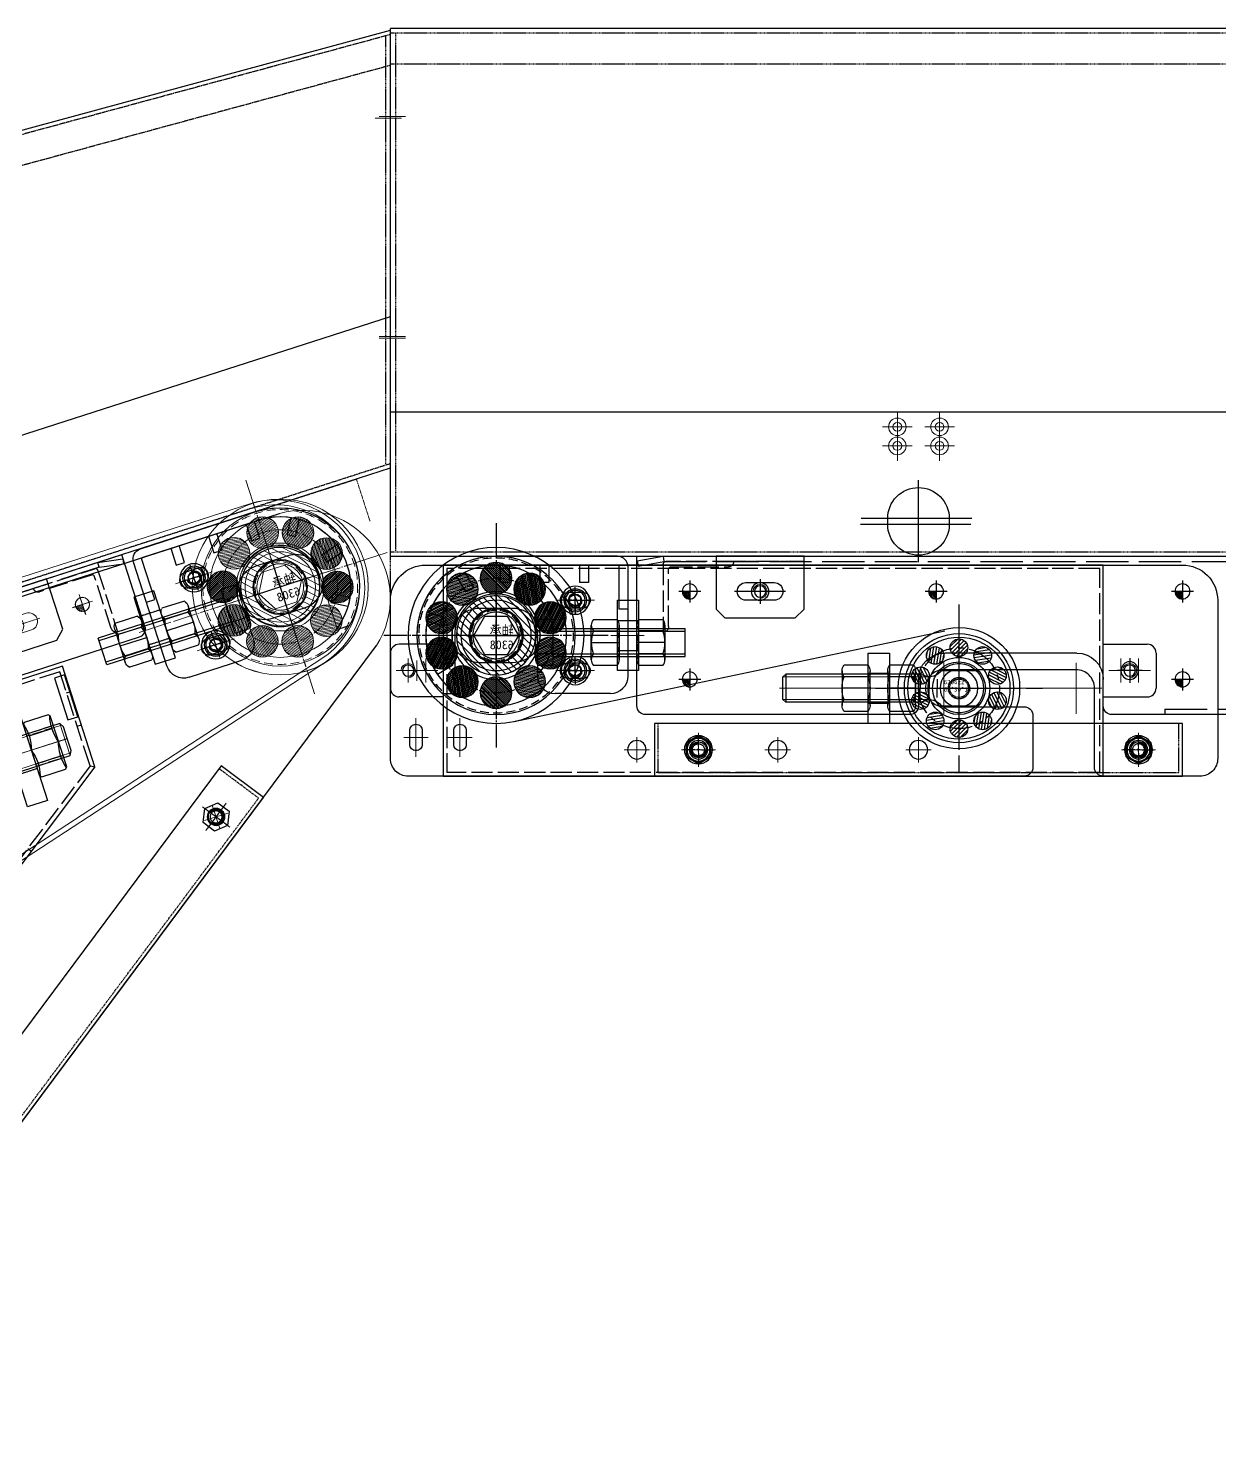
# Model space of a CAD drawing. Header units: millimetres. Extents: x 845401 to 948039, y 511594 to 550263.
# Drawn here: x 904027 to 904703, y 544854 to 545664 of the extents above; entities that cross this region are included whole.
import ezdxf

# ---------------------------------------------------------------- set-up
doc = ezdxf.new("R2010")
doc.units = ezdxf.units.MM
for name, pattern in [('ACAD_ISO02W100', [15, 12, -3]), ('CENTER', [0]), ('CENTER2', [28.575, 19.05, -3.175, 3.175, -3.175]), ('CENTERX2', [4, 2.5, -0.5, 0.5, -0.5]), ('DASHED', [0.75, 0.5, -0.25]), ('DASHED2', [0.375, 0.25, -0.125]), ('HIDDEN', [0.375, 0.25, -0.125])]:
    doc.linetypes.add(name, pattern=pattern)
for name, color, linetype in [('00', 7, 'Continuous'), ('1轮廓实线层', 7, 'Continuous'), ('21', 1, 'Continuous'), ('2细线层', 4, 'Continuous'), ('3中心线层', 1, 'CENTER'), ('CL', 7, 'Continuous'), ('虚线', 4, 'ACAD_ISO02W100')]:
    doc.layers.add(name, color=color, linetype=linetype)
for name, color, linetype, lineweight in [('A-剖-0.10mm.......SECT-L01', 255, 'Continuous', 18), ('中心线', 1, 'CENTER', 9), ('剖面线', 6, 'Continuous', 15), ('粗实线', 7, 'Continuous', 30), ('细实线', 2, 'Continuous', 18)]:
    doc.layers.add(name, color=color, linetype=linetype, lineweight=lineweight)

# ---------------------------------------------------------------- blocks, each defined once
blk = doc.blocks.new('G$C56B2856F')
at = {"linetype": 'ByBlock', "lineweight": -2}
h = blk.add_hatch(dxfattribs=at)
h.set_pattern_fill('ANSI31', color=0, scale=0.2, style=0)
h.set_pattern_definition([(45, (-3782.49265, -49905.5814), (-0.449012806, 0.449012806), [])])
h.paths.add_polyline_path([(4.25, 0), (0, 0), (0, -4.25, 0.414214)])
at = {"color": 1, "linetype": 'CENTER', "lineweight": -2, "ltscale": 3}
for p, q in [((-6.25, 0), (6.25, 0)), ((0, 6.25), (0, -6.25))]:
    blk.add_line(p, q, dxfattribs=at)
at = {"color": 0, "linetype": 'ByBlock', "lineweight": -2}
blk.add_circle((0, 0), 4.25, dxfattribs=at)
blk = doc.blocks.new('G$C93B904BA')
at = {"color": 1, "linetype": 'CENTER', "lineweight": -2, "ltscale": 3}
for p, q in [((-7, 0), (7, 0)), ((0, 7), (0, -7))]:
    blk.add_line(p, q, dxfattribs=at)
at = {"color": 0, "linetype": 'ByBlock', "lineweight": -2}
blk.add_circle((0, 0), 5, dxfattribs=at)
blk = doc.blocks.new('A$C040F782D12')
for p, q in [((862828.36, -655715.14), (862866.86, -655715.14)), ((862828.36, -655715.14), (862828.36, -655715.14)), ((862863.86, -655718.14), (862831.36, -655718.14)), ((862865.36, -655752.14), (862865.36, -655719.64)), ((862868.36, -655716.64), (862868.36, -655755.14)), ((862868.36, -655755.14), (862868.36, -655755.14))]:
    blk.add_line(p, q)
for centre, radius, start, end in [((862831.36, -655715.14), 3, 180, 270), ((862866.86, -655716.64), 1.5, 0, 90), ((862863.86, -655719.64), 1.5, 0, 90), ((862868.36, -655752.14), 3, 180, 270)]:
    blk.add_arc(centre, radius, start, end)
blk = doc.blocks.new('A$C433C1705')
at = {"layer": '虚线', "ltscale": 5}
blk.add_blockref('A$C040F782D12', (-862828.36, 655755.14), dxfattribs=at)
blk = doc.blocks.new('G$C43B7555D')
at = {"layer": '粗实线'}
for p, q in [((6.47, 1.46), (6.47, 91.01)), ((1035.96, 91.01), (6.47, 91.01)), ((6.47, 91.01), (6.47, 91.01)), ((1035.96, 46.01), (1035.96, 91.01)), ((458.17, 36.01), (458.17, 1.46)), ((463.17, 41.01), (1030.96, 41.01)), ((453.2, -3.54), (11.47, -3.54))]:
    blk.add_line(p, q, dxfattribs=at)
for centre, radius, start, end in [((1030.96, 46.01), 5, 270.00009, 0.00009), ((463.17, 36.01), 5, 90.00009, 180.00009), ((11.47, 1.46), 5, 180.00009, 270.00009), ((453.2, 1.44), 4.97, 270.0534, 0.30905)]:
    blk.add_arc(centre, radius, start, end, dxfattribs=at)
at = {"layer": '虚线', "ltscale": 2}
for p, q in [((6.7, 88.4), (21.47, 91.01)), ((6.7, 88.4), (7.22, 85.45)), ((7.22, 85.45), (21.73, 88.01)), ((21.47, 91.01), (21.73, 88.01)), ((1020.69, 88.01), (21.73, 88.01)), ((1020.69, 88.01), (1020.96, 91.01)), ((1020.69, 88.01), (1035.21, 85.45)), ((1020.96, 91.01), (1035.73, 88.41)), ((1035.73, 88.41), (1035.21, 85.45))]:
    blk.add_line(p, q, dxfattribs=at)
at = {"layer": '虚线'}
for p, q in [((536.97, 66.01), (536.97, 88.01)), ((539.97, 66.01), (539.97, 88.01)), ((586.49, 88.01), (586.49, 66.01)), ((589.49, 88.01), (589.49, 66.01)), ((586.49, 66.01), (539.97, 66.01)), ((586.49, 63.01), (539.97, 63.01))]:
    blk.add_line(p, q, dxfattribs=at)
for centre, start, end in [((539.97, 66.01), 180.00009, 270.00009), ((586.49, 66.01), 270.00009, 0.00009)]:
    blk.add_arc(centre, 3, start, end, dxfattribs=at)
at = {"color": 0, "linetype": 'ByBlock', "lineweight": -2, "xscale": -1, "rotation": 8.58913231783558e-05}
for name, p in [('G$C93B904BA', (79.99, 70, 0)), ('G$C93B904BA', (521.19, 70)), ('G$C93B904BA', (962.42, 69.98)), ('G$C56B2856F', (37.98, 70)), ('G$C56B2856F', (258.59, 70)), ('G$C56B2856F', (416.15, 70)), ('G$C56B2856F', (741.85, 69.96)), ('G$C56B2856F', (1004.44, 69.96)), ('G$C93B904BA', (143.02, 22.78)), ('G$C56B2856F', (37.98, 17.47)), ('G$C56B2856F', (258.8, 17.47)), ('G$C56B2856F', (416.15, 17.47))]:
    blk.add_blockref(name, p, dxfattribs=at)
at = {"layer": '虚线', "ltscale": 2, "xscale": -1, "rotation": 8.58913231783558e-05}
blk.add_blockref('A$C433C1705', (61.45, 48.01), dxfattribs=at)
at = {"layer": '虚线', "ltscale": 2, "rotation": 8.589132319238923e-05}
blk.add_blockref('A$C433C1705', (979.44, 48.01), dxfattribs=at)
blk = doc.blocks.new('*U1971')
for p, q in [((-15.9, -9.81), (-15.9, 9.81)), ((-14.71, 13.09), (-1.19, 13.09)), ((0, 9.81), (0, -9.81)), ((-14.71, 6.54), (-1.19, 6.54)), ((-14.71, -6.54), (-1.19, -6.54)), ((-1.19, -13.08), (-14.71, -13.08))]:
    blk.add_line(p, q)
for centre, radius, start, end in [((-10.82, 9.81), 5.08, 139.9424, 220.0576), ((-5.08, 9.81), 5.08, 319.9424, 40.0576), ((2.64, 0), 18.54, 159.34022, 200.65978), ((-18.54, 0), 18.54, 339.34022, 20.65978), ((-10.82, -9.81), 5.08, 139.9424, 220.0576), ((-5.08, -9.81), 5.08, 319.9424, 40.0576)]:
    blk.add_arc(centre, radius, start, end)
at = {"layer": '3中心线层'}
blk.add_line((-15.9, 0), (0, 0), dxfattribs=at)
blk = doc.blocks.new('*U1972')
for p, q in [((0, -9.81), (0, 9.81)), ((1.19, 13.08), (14.71, 13.08)), ((15.9, 9.81), (15.9, -9.81)), ((14.71, 6.54), (1.19, 6.54)), ((14.71, -6.54), (1.19, -6.54)), ((14.71, -13.09), (1.19, -13.09))]:
    blk.add_line(p, q)
for centre, radius, start, end in [((5.08, 9.81), 5.08, 139.9424, 220.0576), ((10.82, 9.81), 5.08, 319.9424, 40.0576), ((18.54, 0), 18.54, 159.34022, 200.65978), ((-2.64, 0), 18.54, 339.34022, 20.65978), ((5.08, -9.81), 5.08, 139.9424, 220.0576), ((10.82, -9.81), 5.08, 319.9424, 40.0576)]:
    blk.add_arc(centre, radius, start, end)
at = {"layer": '3中心线层'}
blk.add_line((15.9, 0), (0, 0), dxfattribs=at)
blk = doc.blocks.new('*U1973')
at = {"layer": '1轮廓实线层'}
for p, q in [((-10, 9.81), (-10, 0)), ((0, 13.08), (-8.5, 13.08)), ((0, -13.09), (0, 13.08)), ((-10, 0), (-10, -9.81)), ((0, 6.54), (-8.5, 6.54)), ((0, 8), (75, 8)), ((0, -8), (0, 8)), ((75, -8), (75, 8)), ((0, -6.54), (-8.5, -6.54)), ((0, -8), (75, -8)), ((0, -13.09), (-8.5, -13.09))]:
    blk.add_line(p, q, dxfattribs=at)
for centre, radius, start, end in [((-5.68, 9.81), 4.32, 130.73327, 229.26673), ((5.02, 0), 15.02, 154.17392, 205.82608), ((-5.68, -9.81), 4.32, 130.73327, 229.26673)]:
    blk.add_arc(centre, radius, start, end, dxfattribs=at)
at = {"layer": '2细线层'}
for p, q in [((0, 6.4), (75, 6.4)), ((0, -6.4), (75, -6.4))]:
    blk.add_line(p, q, dxfattribs=at)
blk = doc.blocks.new('6308zza')
h = blk.add_hatch()
h.set_pattern_fill('ANSI31', color=2, scale=0.25, style=0)
h.set_pattern_definition([(45, (-1872.5048, -2641.3872), (-0.561266, 0.561266), [])])
h.paths.add_polyline_path([(9, 32.5, 1), (-9, 32.5, 1)])
h = blk.add_hatch()
h.set_pattern_fill('ANSI31', color=2, scale=0.25, angle=36, style=0)
h.set_pattern_definition([(81, (37.6802, -3237.5578), (-0.78397762, 0.12416986), [])])
h.paths.add_polyline_path([(-28.1, 26.29, 1), (-10.1, 26.29, 1)])
h = blk.add_hatch()
h.set_pattern_fill('ANSI31', color=2, scale=0.25, angle=-36, style=0)
h.set_pattern_definition([(9, (-3067.45665, -1036.2964), (-0.12416986, 0.78397762), [])])
h.paths.add_polyline_path([(10.1, 26.29, 1), (28.1, 26.29, 1)])
h = blk.add_hatch()
h.set_pattern_fill('ANSI31', color=2, scale=0.25, angle=72, style=0)
h.set_pattern_definition([(117, (1933.4727, -2597.09144), (-0.70723643, -0.36035496), [])])
h.paths.add_polyline_path([(-39.91, 10.04, 1), (-21.91, 10.04, 1)])
h = blk.add_hatch()
h.set_pattern_fill('ANSI31', color=2, scale=0.25, angle=-72, style=0)
h.set_pattern_definition([(333, (-3090.7443, 964.6244), (0.36035496, 0.70723643), [])])
h.paths.add_polyline_path([(39.91, 10.04, 1), (21.91, 10.04, 1)])
h = blk.add_hatch()
h.set_pattern_fill('ANSI31', color=2, scale=0.25, angle=108, style=0)
h.set_pattern_definition([(153, (3090.7443, -964.6244), (-0.36035496, -0.70723643), [])])
h.paths.add_polyline_path([(-39.91, -10.04, 1), (-21.91, -10.04, 1)])
h = blk.add_hatch()
h.set_pattern_fill('ANSI31', color=2, scale=0.25, angle=-108, style=0)
h.set_pattern_definition([(297, (-1933.4727, 2597.09144), (0.70723643, 0.36035496), [])])
h.paths.add_polyline_path([(39.91, -10.04, 1), (21.91, -10.04, 1)])
h = blk.add_hatch()
h.set_pattern_fill('ANSI31', color=2, scale=0.25, angle=144, style=0)
h.set_pattern_definition([(189, (3067.45665, 1036.2964), (0.12416986, -0.78397762), [])])
h.paths.add_polyline_path([(-10.1, -26.29, 1), (-28.1, -26.29, 1)])
h = blk.add_hatch()
h.set_pattern_fill('ANSI31', color=2, scale=0.25, angle=180, style=0)
h.set_pattern_definition([(225, (1872.5048, 2641.3872), (0.561266, -0.561266), [])])
h.paths.add_polyline_path([(9, -32.5, 1), (-9, -32.5, 1)])
h = blk.add_hatch()
h.set_pattern_fill('ANSI31', color=2, scale=0.25, angle=-144, style=0)
h.set_pattern_definition([(261, (-37.6802, 3237.5578), (0.78397762, -0.12416986), [])])
h.paths.add_polyline_path([(28.1, -26.29, 1), (10.1, -26.29, 1)])
at = {"color": 1, "linetype": 'CENTER2', "ltscale": 0.25}
for p, q in [((0, 50), (0, -50)), ((-50, 0), (50, 0))]:
    blk.add_line(p, q, dxfattribs=at)
at = {"color": 2}
for centre, radius in [((0, 0), 45), ((0, 32.5), 9), ((0, 0), 40), ((-19.1, 26.29), 9), ((19.1, 26.29), 9), ((0, 0), 25), ((-30.91, 10.04), 9), ((0, 0), 20), ((30.91, 10.04), 9), ((-30.91, -10.04), 9), ((30.91, -10.04), 9), ((-19.1, -26.29), 9), ((0, -32.5), 9), ((19.1, -26.29), 9)]:
    blk.add_circle(centre, radius, dxfattribs=at)
at = {"color": 1, "linetype": 'CENTER2', "ltscale": 0.25}
blk.add_circle((0, 0), 32.5, dxfattribs=at)
at = {"color": 3, "insert": (-10.02, 5.53), "char_height": 5, "width": 23.1038, "attachment_point": 1}
blk.add_mtext('{\\fSimSun|b0|i0|c134|p54;轴承}6308', dxfattribs=at)
blk = doc.blocks.new('ztt2015-05-20e')
at = {"layer": '剖面线'}
h = blk.add_hatch(dxfattribs=at)
h.set_pattern_fill('ANSI31', color=256, scale=25, style=0)
h.set_pattern_definition([(45, (-811205.8484, 604385.6305), (-2.209708691, 2.209708691), [])])
h.paths.add_polyline_path([(-7, 15.5), (-7, 22.5, 0.414214), (-29.5, 0), (-22.5, 0, -0.414214)])
h.paths.add_polyline_path([(-7, 22.5), (-7, 15.5, -0.414214), (8.5, 0), (15.5, 0, 0.414214)])
h.paths.add_polyline_path([(15.5, 0), (8.5, 0, -0.414214), (-7, -15.5), (-7, -22.5, 0.414214)])
h.paths.add_polyline_path([(-22.5, 0), (-29.5, 0, 0.414214), (-7, -22.5), (-7, -15.5, -0.414214)])
at = {"layer": '中心线'}
for p, q in [((-7, 28), (-7, -28)), ((-35, 0), (21, 0))]:
    blk.add_line(p, q, dxfattribs=at)
at = {"layer": '粗实线', "color": 0}
for radius in [22.5, 15.5]:
    blk.add_circle((-7, 0), radius, dxfattribs=at)
blk = doc.blocks.new('A$C20566805')
at = {"color": 1, "linetype": 'CENTERX2'}
for p, q in [((26, 0), (26, 52)), ((0, 26), (52, 26))]:
    blk.add_line(p, q, dxfattribs=at)
at = {"color": 0}
blk.add_lwpolyline([(19.65, 37), (13.3, 26), (19.65, 15), (32.35, 15), (38.7, 26), (32.35, 37)], close=True, dxfattribs=at)
for radius in [22.5, 15]:
    blk.add_circle((26, 26), radius, dxfattribs=at)
at = {"color": 4, "linetype": 'DASHED2'}
blk.add_circle((26, 26), 13.25, dxfattribs=at)
blk = doc.blocks.new('gzsf1234-0o9u')
at = {"color": 1, "linetype": 'CENTER2'}
for p, q in [((11.89, 46.73), (11.89, -80.78)), ((11.89, 0.48), (11.89, -34.52)), ((-51.86, -17.02), (75.65, -17.02)), ((-8.61, -17.02), (32.39, -17.02))]:
    blk.add_line(p, q, dxfattribs=at)
for radius in [50, 20]:
    blk.add_circle((11.89, -17.02), radius)
at = {"color": 4, "linetype": 'HIDDEN', "ltscale": 20}
for radius in [44, 22.5, 15, 14.25]:
    blk.add_circle((11.89, -17.02), radius, dxfattribs=at)
blk.add_blockref('6308zza', (11.89, -17.02))
at = {"color": 0}
for name, p in [('ztt2015-05-20e', (18.89, -17.02)), ('A$C20566805', (-14.11, -43.02))]:
    blk.add_blockref(name, p, dxfattribs=at)
blk = doc.blocks.new('护套')
for p, q in [((-23.5, 0), (-23.5, -33)), ((23.5, 0), (23.5, -23))]:
    blk.add_line(p, q)
blk.add_arc((0, 0), 23.5, 0, 180)
at = {"layer": '00', "ltscale": 0.08}
for centre in [(45, 20), (45, -20)]:
    blk.add_circle(centre, 3.5, dxfattribs=at)
at = {"layer": '00', "color": 4, "ltscale": 0.08}
for centre in [(45, 20), (45, -20)]:
    blk.add_arc(centre, 4, 90, 0, dxfattribs=at)
at = {"layer": '1轮廓实线层'}
for p, q in [((69, 45), (0, 45)), ((75, -23), (75, 39)), ((65, -33), (33.5, -33))]:
    blk.add_line(p, q, dxfattribs=at)
blk.add_lwpolyline([(75, 15), (70, 15), (70, 39, 0.414214), (69, 40), (0, 40, 0.72668), (-23.5, -32.37, 0.72668)], format="xyb", dxfattribs=at)
for centre, radius, start, end in [((0, 0), 45, 90, 227.16657), ((69, 39), 6, 0, 90), ((33.5, -23), 10, 180, 270), ((65, -23), 10, 270, 0)]:
    blk.add_arc(centre, radius, start, end, dxfattribs=at)
at = {"layer": '3中心线层'}
for p, q in [((45, 14), (45, 26)), ((0, 16.74), (0, -16.74)), ((38.37, 20), (51.63, 20)), ((-16.74, 0), (16.74, 0)), ((45, -26), (45, -14)), ((38.37, -20), (51.63, -20))]:
    blk.add_line(p, q, dxfattribs=at)
at = {"layer": 'CL', "ltscale": 0.08}
blk.add_line((-30.59, -33), (-23.5, -33), dxfattribs=at)
for points in [[(-17.8, 35.82), (-12.83, 27.23), (-17.17, 24.73), (-22.13, 33.32)], [(7.5, 40), (7.5, 30), (2.5, 30), (2.5, 40)], [(30, 40), (30, 30), (25, 30), (25, 40)], [(52.5, 40), (52.5, 30), (47.5, 30), (47.5, 40)], [(-37.91, 12.75), (-28.33, 10.18), (-29.62, 5.35), (-39.21, 7.92)], [(-35.82, -17.8), (-27.23, -12.83), (-24.73, -17.17), (-33.32, -22.13)]]:
    blk.add_lwpolyline(points, dxfattribs=at)
blk = doc.blocks.new('OHM08')
at = {"layer": '21', "linetype": 'Continuous'}
for p, q in [((-2, 0), (-7.5, 0)), ((-1, 0), (1, 0)), ((0, 2), (0, 7.5)), ((0, -1), (0, 1)), ((2, 0), (7.5, 0)), ((0, -2), (0, -7.5))]:
    blk.add_line(p, q, dxfattribs=at)
blk.add_lwpolyline([(3, 1.73), (0, 3.46), (-3, 1.73), (-3, -1.73), (0, -3.46), (3, -1.73)], close=True, dxfattribs=at)
for radius in [6.5, 5.63]:
    blk.add_circle((0, 0), radius, dxfattribs=at)
blk = doc.blocks.new('A$C31E67C0F')
at = {"layer": '21', "linetype": 'Continuous'}
blk.add_circle((8, 8), 8, dxfattribs=at)
at = {"linetype": 'Continuous'}
blk.add_blockref('OHM08', (8, 8), dxfattribs=at)
blk = doc.blocks.new('G$C1B4E7024')
at = {"color": 6, "linetype": 'DASHED', "lineweight": -2}
blk.add_lwpolyline([(63.75, 108.75), (3.75, 108.75), (3.75, 83.75)], dxfattribs=at)
blk.add_lwpolyline([(63.75, 108.75), (3.75, 108.75), (3.75, 83.75)], dxfattribs=at)
blk.add_lwpolyline([(63.75, 108.75), (3.75, 108.75), (3.75, 83.75)], dxfattribs=at)
at = {"color": 0, "linetype": 'ByBlock', "lineweight": -2}
blk.add_circle((63.75, 63.75), 50, dxfattribs=at)
at = {"color": 0}
blk.add_circle((63.75, 64.76), 23, dxfattribs=at)
blk.add_blockref('gzsf1234-0o9u', (51.86, 80.78))
at = {"extrusion": (0, 0, -1), "xscale": -1, "zscale": -1}
blk.add_blockref('护套', (-63.75, 63.75), dxfattribs=at)
at = {"layer": '1轮廓实线层'}
for name, p in [('*U1973', (96.19, 59.75)), ('*U1971', (132.75, 59.75)), ('*U1972', (144.75, 59.75))]:
    blk.add_blockref(name, p, dxfattribs=at)
at = {"layer": '21', "linetype": 'Continuous'}
for p in [(100.75, 75.75), (100.75, 35.75)]:
    blk.add_blockref('A$C31E67C0F', p, dxfattribs=at)
blk = doc.blocks.new('M20XA')
at = {"layer": '中心线', "ltscale": 5}
blk.add_line((0, 12.38), (0, -12.71), dxfattribs=at)
at = {"layer": '粗实线', "color": 2}
for p, q in [((-8.66, -8.05), (-8.66, 6.22)), ((8.66, -8.05), (8.66, 6.22))]:
    blk.add_line(p, q, dxfattribs=at)
blk.add_lwpolyline([(-16, 7.58), (16, 7.58), (17, 6.58), (17, -8.42), (16, -9.42), (-16, -9.42), (-17, -8.42), (-17, 6.58)], close=True, dxfattribs=at)
for centre, start, end in [((-8.59, 33.99), 253.93724, 288.02439), ((8.59, 33.99), 251.97561, 286.06276), ((-8.59, -35.83), 71.97561, 106.06276), ((8.59, -35.83), 73.93724, 108.02439)]:
    blk.add_arc(centre, 27.77, start, end, dxfattribs=at)
at = {"layer": '虚线', "ltscale": 0.5}
for p, q in [((-8.75, 7.58), (-8.75, -9.42)), ((8.75, 7.58), (8.75, -9.42))]:
    blk.add_line(p, q, dxfattribs=at)
for points in [[(-10, -9.42), (-10, 7.58)], [(10, 7.58), (10, -9.42)]]:
    blk.add_lwpolyline(points, dxfattribs=at)
blk = doc.blocks.new('G$CD5F4420C')
at = {"color": 0, "linetype": 'ByBlock', "lineweight": -2}
for p, q in [((1.5, 20), (1.5, 0)), ((523.5, 0), (523.5, 20))]:
    blk.add_line(p, q, dxfattribs=at)
at = {"layer": '中心线', "ltscale": 10}
blk.add_line((525, 10), (0, 10), dxfattribs=at)
at = {"layer": '粗实线'}
blk.add_lwpolyline([(0, 10), (0, 17.5), (1.5, 20), (523.5, 20), (525, 17.5), (525, 2.5), (523.5, 0), (1.5, 0), (0, 2.5), (0, 10)], dxfattribs=at)
at = {"layer": '细实线', "ltscale": 10}
for p, q in [((0.75, 18.75), (524.25, 18.75)), ((0.75, 1.25), (524.25, 1.25))]:
    blk.add_line(p, q, dxfattribs=at)
blk = doc.blocks.new('G$CA2CF0012')
at = {"color": 0, "linetype": 'ByBlock', "lineweight": -2}
blk.add_blockref('G$CD5F4420C', (0, 7), dxfattribs=at)
at = {"rotation": 89.99999999999999}
for p in [(13.08, 17), (42.08, 17), (151.34, 17), (207.34, 17), (510.08, 17)]:
    blk.add_blockref('M20XA', p, dxfattribs=at)
blk = doc.blocks.new('M8LMDS')
at = {"layer": '中心线', "ltscale": 2.5}
for p, q in [((0, 9.69), (0, -9.69)), ((-9.69, 0), (9.69, 0))]:
    blk.add_line(p, q, dxfattribs=at)
at = {"layer": '虚线', "color": 2}
blk.add_lwpolyline([(-4.04, 7), (-8.08, 0), (-4.04, -7), (4.04, -7), (8.08, 0), (4.04, 7)], close=True, dxfattribs=at)
at = {"layer": '虚线', "color": 2, "ltscale": 10}
blk.add_circle((0, 0), 3.4, dxfattribs=at)
blk.add_arc((0, 0), 4, 0, 270, dxfattribs=at)
blk = doc.blocks.new('G$C99142C59')
at = {"layer": '中心线', "color": 1, "linetype": 'CENTER2', "ltscale": 5}
for p, q in [((-8, 0), (8, 0)), ((0, -8), (0, 8))]:
    blk.add_line(p, q, dxfattribs=at)
at = {"layer": '粗实线'}
blk.add_circle((0, 0), 4.5, dxfattribs=at)
blk.add_blockref('M8LMDS', (0, 0))
blk = doc.blocks.new('G$CC7797B18')
at = {"color": 0, "linetype": 'ByBlock', "lineweight": -2, "xscale": -1, "rotation": 270}
blk.add_blockref('G$C99142C59', (0, 0), dxfattribs=at)
blk = doc.blocks.new('A$C38D108FB')
at = {"layer": '粗实线'}
blk.add_lwpolyline([(0, 325), (30, 325), (30, 25), (0, 25)], close=True, dxfattribs=at)
at = {"layer": '虚线', "linetype": 'DASHED'}
blk.add_lwpolyline([(0, 323), (28, 323), (28, 27), (0, 27)], dxfattribs=at)
at = {"color": 0, "linetype": 'ByBlock', "lineweight": -2, "rotation": 90}
blk.add_blockref('G$CC7797B18', (15, 300), dxfattribs=at)
at = {"color": 0, "linetype": 'ByBlock', "lineweight": -2, "xscale": -1, "rotation": 90}
blk.add_blockref('G$CC7797B18', (15, 50), dxfattribs=at)
blk = doc.blocks.new('A$C3BF44A2F')
at = {"layer": '中心线', "ltscale": 4}
for p, q in [((570.01, 62.5), (570.01, 50.5)), ((770.01, 62.5), (770.01, 50.5))]:
    blk.add_line(p, q, dxfattribs=at)
at = {"layer": '粗实线'}
for p, q in [((200, 245), (200, 305)), ((200, 305), (200, 305)), ((200, 305), (870, 305)), ((870, 305), (870, 55)), ((200, 245), (470, 55)), ((870, 55), (470, 55))]:
    blk.add_line(p, q, dxfattribs=at)
at = {"layer": '虚线'}
for p, q in [((202.5, 302.5), (867.5, 302.5)), ((202.5, 246.3), (202.5, 302.5)), ((867.5, 302.5), (867.5, 57.5)), ((202.5, 290), (200, 290)), ((202.5, 275), (200, 275)), ((202.5, 270), (200, 270)), ((870, 255.01), (867.5, 255.01)), ((202.5, 246.3), (200, 245)), ((202.5, 246.3), (470.79, 57.5)), ((870, 240.01), (867.5, 240.01)), ((870, 235.01), (867.5, 235.01)), ((250.51, 212.51), (249.07, 210.47)), ((870, 85.01), (867.5, 85.01)), ((870, 70.01), (867.5, 70.01)), ((870, 65.01), (867.5, 65.01)), ((867.5, 57.5), (470.78, 57.5))]:
    blk.add_line(p, q, dxfattribs=at)
blk = doc.blocks.new('G$C22525416')
at = {"color": 0, "linetype": 'ByBlock', "lineweight": -2}
blk.add_arc((1207.42, 272.49), 52.57, 309.69333, 87.18346, dxfattribs=at)
at = {"layer": '中心线', "color": 1, "linetype": 'CENTER2', "ltscale": 8}
for p, q in [((1149.7, 296.64), (1149.7, 311.35)), ((1161.25, 303.99), (1138.14, 303.99)), ((1196.97, 263.55), (1196.97, 302.42)), ((1128.44, 282.98), (1108.54, 282.98)), ((1226.38, 282.98), (1167.55, 282.98)), ((1149.7, 254.62), (1149.7, 269.33)), ((1161.25, 261.97), (1138.14, 261.97)), ((1002.38, 235.71), (1032.31, 235.71))]:
    blk.add_line(p, q, dxfattribs=at)
at = {"layer": '粗实线'}
for p, q in [((-43.66, 325), (1210, 325)), ((376.81, 325), (1210, 325)), ((892.32, -16.41), (1241, 232.04))]:
    blk.add_line(p, q, dxfattribs=at)
for points in [[(1145.49, 299.27), (1153.9, 299.27, 0.414214), (1158.63, 303.99, 0.414214), (1153.9, 308.72), (1145.49, 308.72, 0.414214), (1140.77, 303.99, 0.414214)], [(1206.95, 299.27), (1186.99, 299.27, 0.414214), (1170.71, 282.98, 0.414214), (1186.99, 266.7), (1206.95, 266.7, 0.414214), (1223.23, 282.98, 0.414214)], [(1145.49, 257.25), (1153.9, 257.25, 0.414214), (1158.63, 261.97, 0.414214), (1153.9, 266.7), (1145.49, 266.7, 0.414214), (1140.77, 261.97, 0.414214)]]:
    blk.add_lwpolyline(points, format="xyb", close=True, dxfattribs=at)
for points in [[(1124.48, 303.99), (1111.88, 303.99), (1111.88, 261.97), (1124.48, 261.97)], [(1058.3, 272.47), (1052, 272.47), (1052, 246.21), (1058.3, 246.21)], [(1013.13, 267.23), (1025.73, 267.23), (1025.73, 204.19), (1013.13, 204.19)]]:
    blk.add_lwpolyline(points, close=True, dxfattribs=at)
at = {"layer": '虚线', "linetype": 'DASHED', "ltscale": 0.5}
for p, q in [((1124.48, 291.91), (1111.88, 291.91)), ((1124.48, 274.05), (1111.88, 274.05)), ((1025.73, 224.15), (1013.13, 224.15))]:
    blk.add_line(p, q, dxfattribs=at)
at = {"color": 0, "linetype": 'ByBlock', "lineweight": -2, "xscale": -1, "rotation": 9.018582662945749e-05}
blk.add_blockref('G$C56B2856F', (1081.42, 309.2), dxfattribs=at)
at = {"color": 0, "linetype": 'ByBlock', "lineweight": -2, "xscale": -1.050513166964526, "yscale": 1.050513166964526, "zscale": 1.050513166964527, "rotation": 9.018582662945749e-05}
blk.add_blockref('G$C93B904BA', (1118.47, 164.03), dxfattribs=at)
blk = doc.blocks.new('G$CFCAD1EAC')
at = {"color": 1}
for points in [[(880.94, 292.56), (65.17, 239.65, -1.034279), (61.77, 340.44), (1201.55, 340.44, -0.874173), (1214.92, 241.34), (520.91, 51.64, -1.17665), (503.49, 211.34), (881.6, 197.54, 1.06248)], [(880.75, 295.41), (64.97, 242.5, -1.034279), (61.77, 337.59), (1201.55, 337.59, -0.874173), (1214.16, 244.1), (520.15, 54.39), (520.15, 54.39, -1.176676), (503.34, 208.48), (881.45, 194.69, 1.062473)]]:
    blk.add_lwpolyline(points, format="xyb", close=True, dxfattribs=at)
at = {"color": 0, "linetype": 'ByBlock', "lineweight": -2, "xscale": -1}
for name, p, rotation in [('G$C1B4E7024', (1267.92, 226.32), 359.9999999999903), ('A$C3BF44A2F', (1272.67, -19.94), 359.9999999999903), ('A$C38D108FB', (1161.47, 218.07), 125.463874823896)]:
    blk.add_blockref(name, p, dxfattribs=dict(at, rotation=rotation))
at = {"xscale": 0.9519157221889137, "yscale": 0.9519157221889137, "zscale": 0.9519157221889137, "rotation": 359.9999999999903}
for name, p in [('G$C43B7555D', (138.01, 248.47, 0)), ('G$C22525416', (64.75, 20.7))]:
    blk.add_blockref(name, p, dxfattribs=at)
at = {"color": 0, "linetype": 'ByBlock', "lineweight": -2, "xscale": -0.9519157221889137, "yscale": 0.9519157221889137, "zscale": 0.9519157221889135, "rotation": 359.9999999999903}
blk.add_blockref('G$CA2CF0012', (1062.59, 228.89), dxfattribs=at)
blk = doc.blocks.new('A$C5FC54899')
at = {"color": 1, "linetype": 'CENTER', "lineweight": -2, "ltscale": 3}
for p, q in [((14.5, 13), (14.5, 0)), ((0, 6.5), (29, 6.5))]:
    blk.add_line(p, q, dxfattribs=at)
at = {"color": 0, "linetype": 'ByBlock', "lineweight": -2}
blk.add_lwpolyline([(6.5, 1.5), (22.5, 1.5, 0.414214), (27.5, 6.5, 0.414214), (22.5, 11.5), (6.5, 11.5, 0.414214), (1.5, 6.5, 0.414214)], format="xyb", close=True, dxfattribs=at)
blk = doc.blocks.new('A$C4D7926B7')
at = {"layer": '粗实线'}
blk.add_lwpolyline([(5, -5), (5, -5), (0, 0), (0, 30), (50, 30), (50, 0), (45, -5), (5, -5)], dxfattribs=at)
at = {"layer": '虚线', "color": 4, "linetype": 'DASHED'}
blk.add_line((0, 27), (50, 27), dxfattribs=at)
at = {"color": 0, "linetype": 'ByBlock', "lineweight": -2}
blk.add_blockref('A$C5FC54899', (10.5, 3.5), dxfattribs=at)
blk = doc.blocks.new('A$C623a7575')
for p, q in [((1310.67, 392.24, 0), (1120.29, 330.96, 0)), ((1120.29, 330.96, 0), (1025.1, 300.33, 0))]:
    blk.add_line(p, q)
at = {"layer": '中心线'}
for p, q in [((1317.01, 591.27, -6.74), (1302.01, 591.27, -6.74)), ((1319.23, 466.27, -6.74), (1304.23, 466.27, -6.74))]:
    blk.add_line(p, q, dxfattribs=at)
at = {"layer": '粗实线'}
for p, q in [((1310.67, 392.24, 0), (1310.67, 641.27, 0)), ((1310.57, 478.35, 0), (66.79, 78.06, 0)), ((1310.57, 392.21, 0), (91.91, 0, 0))]:
    blk.add_line(p, q, dxfattribs=at)
at = {"layer": '粗实线', "elevation": 0}
blk.add_lwpolyline([(91.91, 0), (0, 285.58), (1310.67, 641.27)], dxfattribs=at)
at = {"layer": '虚线', "color": 4, "linetype": 'DASHED'}
for p, q in [((1310.67, 638.77, -6.74), (0.77, 283.2, 0)), ((1308.07, 394.71, 0), (1308.07, 638.06, 0)), ((1310.67, 621.27, 0), (6.13, 266.54, 0)), ((1310.57, 394.84, 0), (91.14, 2.38, 0))]:
    blk.add_line(p, q, dxfattribs=at)
at = {"color": 0, "linetype": 'ByBlock', "lineweight": -2, "xscale": -1, "rotation": 17.83997766936051}
blk.add_blockref('A$C4D7926B7', (1124.42, 300.78, 0), dxfattribs=at)
blk = doc.blocks.new('A$C66f786d9')
at = {"color": 0, "linetype": 'ByBlock', "lineweight": -2}
blk.add_blockref('A$C623a7575', (1109.45, 903.6, 0.38), dxfattribs=at)
at = {"rotation": 17.83856579338738}
blk.add_blockref('G$CFCAD1EAC', (1300.06, 583.34, 0.38), dxfattribs=at)
blk = doc.blocks.new('A$C055B7571')
at = {"layer": '粗实线'}
for p, q in [((2360, 92), (0, 92)), ((2360, 7), (2360, 92)), ((2110, 37), (2185, 37)), ((2095, 7), (2095, 22)), ((2200, 22), (2200, 7)), ((0, 2), (2090, 2)), ((2205, 2), (2355, 2))]:
    blk.add_line(p, q, dxfattribs=at)
for centre, radius, start, end in [((2110, 22), 15, 90, 180), ((2185, 22), 15, 0, 90), ((2090, 7), 5, 270, 0), ((2205, 7), 5, 180, 270), ((2355, 7), 5, 270, 0)]:
    blk.add_arc(centre, radius, start, end, dxfattribs=at)
at = {"layer": '虚线', "color": 4, "ltscale": 2}
for p, q in [((2345, 92), (2344.74, 89)), ((2359.77, 89.4), (2345, 92)), ((2359.77, 89.4), (2359.25, 86.44)), ((2344.74, 89), (15.26, 89)), ((2359.25, 86.44), (2344.74, 89)), ((2060, 5), (0, 5)), ((2060, 5), (2060, 2))]:
    blk.add_line(p, q, dxfattribs=at)
at = {"color": 0, "linetype": 'ByBlock', "lineweight": -2}
for name, p in [('G$C56B2856F', (2050, 72)), ('G$C56B2856F', (2190, 72)), ('G$C93B904BA', (2290, 72)), ('G$C56B2856F', (2330, 72)), ('G$C93B904BA', (2080, 27)), ('G$C56B2856F', (2050, 22)), ('G$C56B2856F', (2330, 22))]:
    blk.add_blockref(name, p, dxfattribs=at)
at = {"layer": '虚线', "ltscale": 2}
blk.add_blockref('A$C433C1705', (2304.98, 49), dxfattribs=at)
blk = doc.blocks.new('6206zzswe')
h = blk.add_hatch()
h.set_pattern_fill('ANSI31', color=2, scale=0.5, angle=36, style=0)
h.set_pattern_definition([(81, (177.6857, -3168.0321), (-1.56795524, 0.2483397), [])])
h.paths.add_polyline_path([(-8.52, 13.85, 1), (-18.52, 13.85, 1)])
h = blk.add_hatch()
h.set_pattern_fill('ANSI31', color=2, scale=0.5, style=0)
h.set_pattern_definition([(45, (-1715.575, -2668.3415), (-1.122532, 1.122532), [])])
h.paths.add_polyline_path([(5, 18.24, -1), (-5, 18.24, -1)])
h = blk.add_hatch()
h.set_pattern_fill('ANSI31', color=2, scale=0.5, angle=-36, style=0)
h.set_pattern_definition([(9, (-2953.5444, -1151.2526), (-0.2483397, 1.56795524), [])])
h.paths.add_polyline_path([(18.52, 13.85, 1), (8.52, 13.85, 1)])
h = blk.add_hatch()
h.set_pattern_fill('ANSI31', color=2, scale=0.5, angle=72, style=0)
h.set_pattern_definition([(117, (2003.0765, -2459.4595), (-1.41447286, -0.7207099), [])])
h.paths.add_polyline_path([(-16.87, 2.35, 1), (-26.87, 2.35, 1)])
h = blk.add_hatch()
h.set_pattern_fill('ANSI31', color=2, scale=0.5, angle=-72, style=0)
h.set_pattern_definition([(333, (-3063.3602, 803.7582), (0.7207099, 1.41447286), [])])
h.paths.add_polyline_path([(26.87, 2.35, 1), (16.87, 2.35, 1)])
h = blk.add_hatch()
h.set_pattern_fill('ANSI31', color=2, scale=0.5, angle=108, style=0)
h.set_pattern_definition([(153, (3063.3602, -813.2744), (-0.7207099, -1.41447286), [])])
h.paths.add_polyline_path([(-16.87, -11.87, 1), (-26.87, -11.87, 1)])
h = blk.add_hatch()
h.set_pattern_fill('ANSI31', color=2, scale=0.5, angle=-108, style=0)
h.set_pattern_definition([(297, (-2003.0765, 2449.9433), (1.41447286, 0.7207099), [])])
h.paths.add_polyline_path([(26.87, -11.87, 1), (16.87, -11.87, 1)])
h = blk.add_hatch()
h.set_pattern_fill('ANSI31', color=2, scale=0.5, angle=144, style=0)
h.set_pattern_definition([(189, (2953.5444, 1141.7364), (0.2483397, -1.56795524), [])])
h.paths.add_polyline_path([(-8.52, -23.37, 1), (-18.52, -23.37, 1)])
h = blk.add_hatch()
h.set_pattern_fill('ANSI31', color=2, scale=0.5, angle=180, style=0)
h.set_pattern_definition([(225, (1715.575, 2658.8253), (1.122532, -1.122532), [])])
h.paths.add_polyline_path([(5, -27.76, 1), (-5, -27.76, 1)])
h = blk.add_hatch()
h.set_pattern_fill('ANSI31', color=2, scale=0.5, angle=-144, style=0)
h.set_pattern_definition([(261, (-177.6857, 3158.5158), (1.56795524, -0.2483397), [])])
h.paths.add_polyline_path([(18.52, -23.37, 1), (8.52, -23.37, 1)])
at = {"color": 1, "linetype": 'CENTER2'}
for p, q in [((0, 30.24), (0, -39.76)), ((-35, -4.76), (35, -4.76))]:
    blk.add_line(p, q, dxfattribs=at)
at = {"color": 2}
for centre, radius in [((0, -4.76), 31), ((-13.52, 13.85), 5), ((0, 18.24), 5), ((13.52, 13.85), 5), ((0, -4.76), 15), ((-21.87, 2.35), 5), ((21.87, 2.35), 5), ((-21.87, -11.87), 5), ((21.87, -11.87), 5), ((-13.52, -23.37), 5), ((0, -27.76), 5), ((13.52, -23.37), 5)]:
    blk.add_circle(centre, radius, dxfattribs=at)
at = {"color": 1, "linetype": 'CENTER2'}
blk.add_circle((0, -4.76), 23, dxfattribs=at)
at = {"insert": (-8.63, 0), "char_height": 2.5, "width": 24.3305, "attachment_point": 1}
blk.add_mtext('6206zz\\P62*30*16', dxfattribs=at)
blk = doc.blocks.new('GZSF2199')
at = {"color": 1, "linetype": 'CENTER2'}
for p, q in [((19.31, 30.09), (19.31, -64.91)), ((-28.19, -17.41), (66.81, -17.41))]:
    blk.add_line(p, q, dxfattribs=at)
for p, q in [((8.13, -7.41), (30.49, -7.41)), ((8.13, -27.41), (30.49, -27.41))]:
    blk.add_line(p, q)
for radius in [34.5, 29, 15]:
    blk.add_circle((19.31, -17.41), radius)
at = {"color": 0}
for radius in [31, 17.5]:
    blk.add_circle((19.31, -17.41), radius, dxfattribs=at)
at = {"color": 4, "linetype": 'DASHED'}
for radius in [6, 5.25]:
    blk.add_circle((19.31, -17.41), radius, dxfattribs=at)
blk.add_blockref('6206zzswe', (19.31, -12.65))
blk = doc.blocks.new('A$C18442082')
at = {"layer": '中心线', "ltscale": 4}
for p, q in [((5, 53.18), (5, 66.82)), ((15, 53.18), (15, 66.82)), ((15, 53.18), (15, 66.82)), ((410, 53.18), (410, 66.81)), ((420, 53.18), (420, 66.81)), ((420, 53.18), (420, 66.81)), ((-1.82, 60), (11.82, 60)), ((21.82, 60), (8.18, 60)), ((403.18, 60), (416.82, 60)), ((426.82, 60), (413.18, 60))]:
    blk.add_line(p, q, dxfattribs=at)
at = {"layer": '中心线', "ltscale": 0.25}
blk.add_line((10, 65.77), (10, 54.23), dxfattribs=at)
at = {"layer": '粗实线'}
for p, q in [((25, 75), (0, 75)), ((400, 75), (425, 75)), ((-5, 70), (-5, 50)), ((430, 70), (430, 50)), ((25, 45), (0, 45)), ((400, 45), (425, 45))]:
    blk.add_line(p, q, dxfattribs=at)
blk.add_lwpolyline([(380, 120), (45, 120), (25, 120), (25, 0), (400, 0), (400, 120)], close=True, dxfattribs=at)
for centre, start, end in [((0, 70), 90, 180), ((425, 70), 0, 90), ((0, 50), 180, 270), ((425, 50), 270, 0)]:
    blk.add_arc(centre, 5, start, end, dxfattribs=at)
at = {"layer": '虚线'}
blk.add_line((398, 2), (27, 2), dxfattribs=at)
blk.add_lwpolyline([(398, 2), (398, 118), (368.76, 118), (46.24, 118), (27, 118), (27, 2)], dxfattribs=at)
blk = doc.blocks.new('A$C2647088C')
at = {"layer": '1轮廓实线层'}
for p, q in [((31, 20.4), (31.52, 20.4)), ((26.32, 8.8), (26.32, 14)), ((31, 7.6), (31, 14)), ((36, 6), (36, 14)), ((31, 7.6), (31.52, 7.6))]:
    blk.add_line(p, q, dxfattribs=at)
at = {"layer": '中心线'}
for p, q in [((14, 27.34), (14, 0.61)), ((3.63, 14), (115.93, 14))]:
    blk.add_line(p, q, dxfattribs=at)
at = {"layer": '粗实线'}
for p, q in [((26.32, 19.2), (26.32, 14)), ((36, 22), (31, 20.4)), ((31, 20.4), (31, 14)), ((36, 22), (112.4, 22)), ((36, 22), (36, 14)), ((112.4, 22), (114, 20.4)), ((112.4, 22), (112.4, 6)), ((114, 7.6), (114, 20.4)), ((36, 6), (31, 7.6)), ((36, 6), (112.4, 6)), ((112.4, 6), (114, 7.6))]:
    blk.add_line(p, q, dxfattribs=at)
for radius in [10.72, 6]:
    blk.add_circle((14, 14), radius, dxfattribs=at)
for centre, radius, start, end in [((14, 14), 14, 43.10468, 316.89532), ((31.52, 30.4), 10, 223.10467, 270), ((31.52, -2.4), 10, 90, 136.89533)]:
    blk.add_arc(centre, radius, start, end, dxfattribs=at)
at = {"layer": '细实线'}
for p, q in [((114, 20.4), (31, 20.4)), ((114, 7.6), (31, 7.6))]:
    blk.add_line(p, q, dxfattribs=at)
blk = doc.blocks.new('DSFGDFG')
for p, q in [((1135.47, 2994.2), (1135.47, 3013.83)), ((1136.67, 3017.1), (1150.18, 3017.1)), ((1151.37, 3013.83), (1151.37, 2994.2)), ((1136.67, 3010.56), (1150.18, 3010.56)), ((1136.67, 2997.47), (1150.18, 2997.47)), ((1150.18, 2990.93), (1136.67, 2990.93))]:
    blk.add_line(p, q)
for centre, radius, start, end in [((1140.56, 3013.83), 5.08, 139.9424, 220.0576), ((1146.29, 3013.83), 5.08, 319.9424, 40.0576), ((1154.02, 3004.02), 18.54, 159.34022, 200.65978), ((1132.83, 3004.02), 18.54, 339.34022, 20.65978), ((1140.56, 2994.2), 5.08, 139.9424, 220.0576), ((1146.29, 2994.2), 5.08, 319.9424, 40.0576)]:
    blk.add_arc(centre, radius, start, end)
at = {"layer": '3中心线层'}
blk.add_line((1135.47, 3004.02), (1151.37, 3004.02), dxfattribs=at)
blk = doc.blocks.new('*U1571')
for p, q in [((-15.9, -9.81), (-15.9, 9.81)), ((-14.71, 13.09), (-1.19, 13.09)), ((0, 9.81), (0, -9.81)), ((-14.71, 6.54), (-1.19, 6.54)), ((-14.71, -6.54), (-1.19, -6.54)), ((-1.19, -13.08), (-14.71, -13.08))]:
    blk.add_line(p, q)
for centre, radius, start, end in [((-10.82, 9.81), 5.08, 139.9424, 220.0576), ((-5.08, 9.81), 5.08, 319.9424, 40.0576), ((2.64, 0), 18.54, 159.34022, 200.65978), ((-18.54, 0), 18.54, 339.34022, 20.65978), ((-10.82, -9.81), 5.08, 139.9424, 220.0576), ((-5.08, -9.81), 5.08, 319.9424, 40.0576)]:
    blk.add_arc(centre, radius, start, end)
at = {"layer": '3中心线层'}
blk.add_line((-15.9, 0), (0, 0), dxfattribs=at)
blk = doc.blocks.new('*U1572')
for p, q in [((0, -9.81), (0, 9.81)), ((1.19, 13.08), (14.71, 13.08)), ((15.9, 9.81), (15.9, -9.81)), ((14.71, 6.54), (1.19, 6.54)), ((14.71, -6.54), (1.19, -6.54)), ((14.71, -13.09), (1.19, -13.09))]:
    blk.add_line(p, q)
for centre, radius, start, end in [((5.08, 9.81), 5.08, 139.9424, 220.0576), ((10.82, 9.81), 5.08, 319.9424, 40.0576), ((18.54, 0), 18.54, 159.34022, 200.65978), ((-2.64, 0), 18.54, 339.34022, 20.65978), ((5.08, -9.81), 5.08, 139.9424, 220.0576), ((10.82, -9.81), 5.08, 319.9424, 40.0576)]:
    blk.add_arc(centre, radius, start, end)
at = {"layer": '3中心线层'}
blk.add_line((15.9, 0), (0, 0), dxfattribs=at)
blk = doc.blocks.new('*U1573')
at = {"layer": '1轮廓实线层'}
for p, q in [((-10, 9.81), (-10, 0)), ((0, 13.08), (-8.5, 13.08)), ((0, -13.09), (0, 13.08)), ((-10, 0), (-10, -9.81)), ((0, 6.54), (-8.5, 6.54)), ((0, 8), (75, 8)), ((0, -8), (0, 8)), ((75, -8), (75, 8)), ((0, -6.54), (-8.5, -6.54)), ((0, -8), (75, -8)), ((0, -13.09), (-8.5, -13.09))]:
    blk.add_line(p, q, dxfattribs=at)
for centre, radius, start, end in [((-5.68, 9.81), 4.32, 130.73327, 229.26673), ((5.02, 0), 15.02, 154.17392, 205.82608), ((-5.68, -9.81), 4.32, 130.73327, 229.26673)]:
    blk.add_arc(centre, radius, start, end, dxfattribs=at)
at = {"layer": '2细线层'}
for p, q in [((0, 6.4), (75, 6.4)), ((0, -6.4), (75, -6.4))]:
    blk.add_line(p, q, dxfattribs=at)
blk = doc.blocks.new('A$C57506761')
at = {"color": 0, "linetype": 'ByBlock', "lineweight": -2}
for centre in [(45, 19), (170, 19), (250, 19), (295, 19), (330, 19)]:
    blk.add_circle(centre, 5.25, dxfattribs=at)
at = {"layer": '中心线'}
for p, q in [((20, 114.77), (20, 103.23)), ((160, 114.77), (160, 103.23)), ((260, 114.77), (260, 103.23)), ((300, 114.77), (300, 103.23)), ((25.76, 109), (14.23, 109)), ((165.76, 109), (154.23, 109)), ((265.76, 109), (254.23, 109)), ((305.76, 109), (294.23, 109)), ((365, 97), (365, 111)), ((376, 104), (354, 104)), ((410, 65.5), (410, 102.5)), ((344.77, 84), (325.82, 84)), ((438, 84), (382, 84)), ((50, 69.77), (50, 58.23)), ((80.5, 39.5), (80.5, 68.5)), ((155.5, 39.5), (155.5, 68.5)), ((365, 57), (365, 71)), ((460, 69.77), (460, 58.23)), ((25.76, 59), (14.23, 59)), ((20, 64.77), (20, 53.23)), ((55.76, 64), (44.23, 64)), ((305.76, 59), (294.23, 59)), ((300, 64.77), (300, 53.23)), ((376, 64), (354, 64)), ((465.76, 64), (454.23, 64)), ((170.5, 54), (65.89, 54)), ((67, 54), (171.61, 54)), ((202.27, 54), (183.32, 54)), ((430.5, 37), (430.5, 15)), ((455.5, 37), (455.5, 15)), ((45, 26.25), (45, 11.75)), ((170, 26.25), (170, 11.75)), ((250, 26.25), (250, 11.75)), ((295, 26.25), (295, 11.75)), ((330, 26.25), (330, 11.75)), ((437.5, 26), (423.5, 26)), ((462.5, 26), (448.5, 26)), ((52.25, 19), (37.75, 19)), ((177.25, 19), (162.75, 19)), ((257.25, 19), (242.75, 19)), ((302.25, 19), (287.75, 19)), ((337.25, 19), (322.75, 19))]:
    blk.add_line(p, q, dxfattribs=at)
at = {"layer": '粗实线'}
blk.add_lwpolyline([(70, 54, -0.414214), (80.5, 64.5), (155.5, 64.5, -0.414214), (166, 54, -0.414214), (155.5, 43.5), (110, 43.5, 0.414214), (105, 38.5), (105, 9, 0.414214), (110, 4), (460, 4, 0.414214), (470, 14), (470, 104, 0.414214), (450, 124), (20, 124, 0.414214), (0, 104), (0, 14, 0.414214), (10, 4), (65, 4, 0.414214), (70, 9), (70, 54)], format="xyb", dxfattribs=at)
for points in [[(361, 99.5), (369, 99.5, 0.414214), (373.5, 104, 0.414214), (369, 108.5), (361, 108.5, 0.414214), (356.5, 104, 0.414214)], [(419.5, 99.5), (400.5, 99.5, 0.414214), (385, 84, 0.414214), (400.5, 68.5), (419.5, 68.5, 0.414214), (435, 84, 0.414214)], [(361, 59.5), (369, 59.5, 0.414214), (373.5, 64, 0.414214), (369, 68.5), (361, 68.5, 0.414214), (356.5, 64, 0.414214)], [(434, 22), (434, 30, 0.414214), (430.5, 33.5), (430.5, 33.5, 0.414214), (427, 30), (427, 22, 0.414214), (430.5, 18.5), (430.5, 18.5, 0.414214)], [(459, 22), (459, 30, 0.414214), (455.5, 33.5), (455.5, 33.5, 0.414214), (452, 30), (452, 22, 0.414214), (455.5, 18.5), (455.5, 18.5, 0.414214)]]:
    blk.add_lwpolyline(points, format="xyb", close=True, dxfattribs=at)
for points in [[(341, 104), (329, 104), (329, 64), (341, 64)], [(198.5, 74), (186.5, 74), (186.5, 34), (198.5, 34)]]:
    blk.add_lwpolyline(points, close=True, dxfattribs=at)
for centre, radius in [((20, 109), 4.25), ((160, 109), 4.25), ((260, 109), 3.25), ((300, 109), 4.25), ((50, 64), 3.25), ((460, 64), 3.25), ((20, 59), 4.25), ((300, 59), 4.25)]:
    blk.add_circle(centre, radius, dxfattribs=at)
at = {"layer": '细实线'}
for centre in [(260, 109), (50, 64), (460, 64)]:
    blk.add_arc(centre, 4, 0, 270, dxfattribs=at)
at = {"layer": '虚线'}
for p, q in [((341, 92.5), (329, 92.5)), ((341, 75.5), (329, 75.5)), ((198.5, 62.5), (186.5, 62.5)), ((198.5, 45.5), (186.5, 45.5))]:
    blk.add_line(p, q, dxfattribs=at)
blk = doc.blocks.new('DFGFREWRE3445')
at = {"color": 0, "linetype": 'ByBlock', "lineweight": -2}
blk.add_blockref('A$C57506761', (0, -64), dxfattribs=at)
blk = doc.blocks.new('OBM08')
at = {"layer": '21', "linetype": 'Continuous'}
for p, q in [((0, 2), (0, 8.51)), ((-2, 0), (-8.51, 0)), ((-1, 0), (1, 0)), ((0, -1), (0, 1)), ((2, 0), (8.51, 0)), ((0, -2), (0, -8.51))]:
    blk.add_line(p, q, dxfattribs=at)
blk.add_lwpolyline([(6.5, 3.75), (0, 7.51), (-6.5, 3.75), (-6.5, -3.75), (0, -7.51), (6.5, -3.75)], close=True, dxfattribs=at)
blk.add_circle((0, 0), 6.5, dxfattribs=at)
blk = doc.blocks.new('A$C3BFB7E3F')
at = {"layer": '21', "linetype": 'Continuous'}
blk.add_circle((8.51, 8.51), 8, dxfattribs=at)
at = {"linetype": 'Continuous'}
blk.add_blockref('OBM08', (8.51, 8.51), dxfattribs=at)
blk = doc.blocks.new('A$C12C21AB3')
at = {"color": 1, "linetype": 'ByBlock', "lineweight": -2}
blk.add_line((2429.69, 41.08), (2184.95, 92.67), dxfattribs=at)
at = {"color": 1, "linetype": 'DASHED', "lineweight": -2}
blk.add_lwpolyline([(2500, 110), (2500, 135), (2440, 135)], dxfattribs=at)
for name, p in [('gzsf1234-0o9u', (2428.11, 107.02)), ('DSFGDFG', (1066.13, -2944.02)), ('DSFGDFG', (1092.03, -2944.02))]:
    blk.add_blockref(name, p)
at = {"color": 0, "linetype": 'ByBlock', "lineweight": -2}
for name, p in [('A$C055B7571', (0, 43)), ('A$C57506761', (2030, 6))]:
    blk.add_blockref(name, p, dxfattribs=at)
at = {"extrusion": (4.93038e-32, 0, -1), "zscale": -1}
blk.add_blockref('护套', (-2440, 90), dxfattribs=at)
at = {"xscale": -1}
blk.add_blockref('GZSF2199', (2196.32, 77.41), dxfattribs=at)
at = {"color": 0, "linetype": 'ByBlock', "lineweight": -2, "rotation": 270}
blk.add_blockref('A$C38D108FB', (2025, 40), dxfattribs=at)
at = {"layer": '1轮廓实线层', "xscale": -1}
for name, p in [('*U1573', (2407.57, 86)), ('*U1572', (2360, 86)), ('*U1571', (2370, 86))]:
    blk.add_blockref(name, p, dxfattribs=at)
at = {"layer": '1轮廓实线层'}
blk.add_blockref('A$C2647088C', (2163, 46), dxfattribs=at)
at = {"layer": '21', "linetype": 'Continuous'}
for name, p in [('A$C31E67C0F', (2387, 102)), ('A$C31E67C0F', (2387, 62)), ('A$C3BFB7E3F', (2066.5, 16.49)), ('A$C3BFB7E3F', (2316.5, 16.49))]:
    blk.add_blockref(name, p, dxfattribs=at)
at = {"layer": '粗实线'}
blk.add_blockref('DFGFREWRE3445', (2030, 70), dxfattribs=at)
at = {"layer": '粗实线', "xscale": -1}
blk.add_blockref('A$C18442082', (2495, 10), dxfattribs=at)
blk = doc.blocks.new('G$CD2AE9158')
at = {"layer": 'A-剖-0.10mm.......SECT-L01'}
for radius in [5, 2.5]:
    blk.add_circle((8.42, 8.42), radius, dxfattribs=at)
at = {"layer": '中心线'}
for p, q in [((8.42, 16.84), (8.42, 0)), ((16.84, 8.42), (0, 8.42))]:
    blk.add_line(p, q, dxfattribs=at)
blk = doc.blocks.new('A$C1f7890fa')
at = {"color": 1}
for p, q in [((2206.44, 86.61, -0.13), (2206.44, 133.33, -0.13)), ((2176.11, 111.51, -0.13), (2239, 111.51, -0.13)), ((2176.62, 108.12, -0.13), (2239.39, 108.12, -0.13))]:
    blk.add_line(p, q, dxfattribs=at)
at = {"elevation": -0.13}
blk.add_lwpolyline([(2206.44, 90.62), (2206.44, 90.62, 0.414214), (2223.94, 108.12), (2223.94, 111.51, 0.414214), (2206.44, 129.01), (2206.44, 129.01, 0.414214), (2188.94, 111.51), (2188.94, 108.12, 0.414214)], format="xyb", close=True, dxfattribs=at)
at = {"layer": '中心线'}
for p, q in [((2512.88, 340, -0.13), (2497.88, 340, -0.13)), ((2512.88, 215, -0.13), (2497.88, 215, -0.13))]:
    blk.add_line(p, q, dxfattribs=at)
at = {"layer": '粗实线'}
for p, q in [((2506.44, 90, -0.13), (2506.44, 390, -0.13)), ((6.44, 172, -0.13), (2506.44, 172, -0.13)), ((2506.44, 90, -0.13), (2026.44, 90, -0.13))]:
    blk.add_line(p, q, dxfattribs=at)
at = {"layer": '粗实线', "elevation": -0.13}
blk.add_lwpolyline([(2026.44, 5), (6.44, 5), (6.44, 390), (2506.44, 390)], dxfattribs=at)
at = {"layer": '虚线', "color": 4, "linetype": 'DASHED'}
for p, q in [((2506.44, 387.5, -0.13), (6.44, 387.5, -0.13)), ((2503.44, 370, -0.13), (2503.44, 387.5, -0.13)), ((2506.44, 370, -0.13), (6.44, 370, -0.13)), ((2503.44, 93, -0.13), (2503.44, 370, -0.13)), ((2506.44, 92.5, -0.13), (2023.94, 92.5, -0.13))]:
    blk.add_line(p, q, dxfattribs=at)
at = {"color": 0, "linetype": 'ByBlock', "lineweight": -2}
blk.add_blockref('A$C4D7926B7', (2271.44, 60, -0.13), dxfattribs=at)
at = {"layer": 'A-剖-0.10mm.......SECT-L01', "rotation": 270.0000000000001}
for p in [(2186.02, 171.98, -0.13), (2210.02, 171.98, -0.13), (2186.02, 161.14, -0.13), (2210.02, 161.14, -0.13)]:
    blk.add_blockref('G$CD2AE9158', p, dxfattribs=at)

msp = doc.modelspace()

# ---------------------------------------------------------------- block references
at = {"color": 0, "linetype": 'ByBlock', "lineweight": -2, "xscale": -1}
msp.add_blockref('A$C12C21AB3', (906732.25, 545228.6, -5.99), dxfattribs=at)
at = {"layer": '00', "linetype": 'Continuous', "xscale": -1, "rotation": 7.188893246543454e-09}
msp.add_blockref('A$C1f7890fa', (906738.69, 545273.6, -5.87), dxfattribs=at)
at = {"layer": 'A-剖-0.10mm.......SECT-L01'}
msp.add_blockref('A$C66f786d9', (901812.13, 544117.78, -6.37), dxfattribs=at)

doc.saveas('drawing.dxf')
